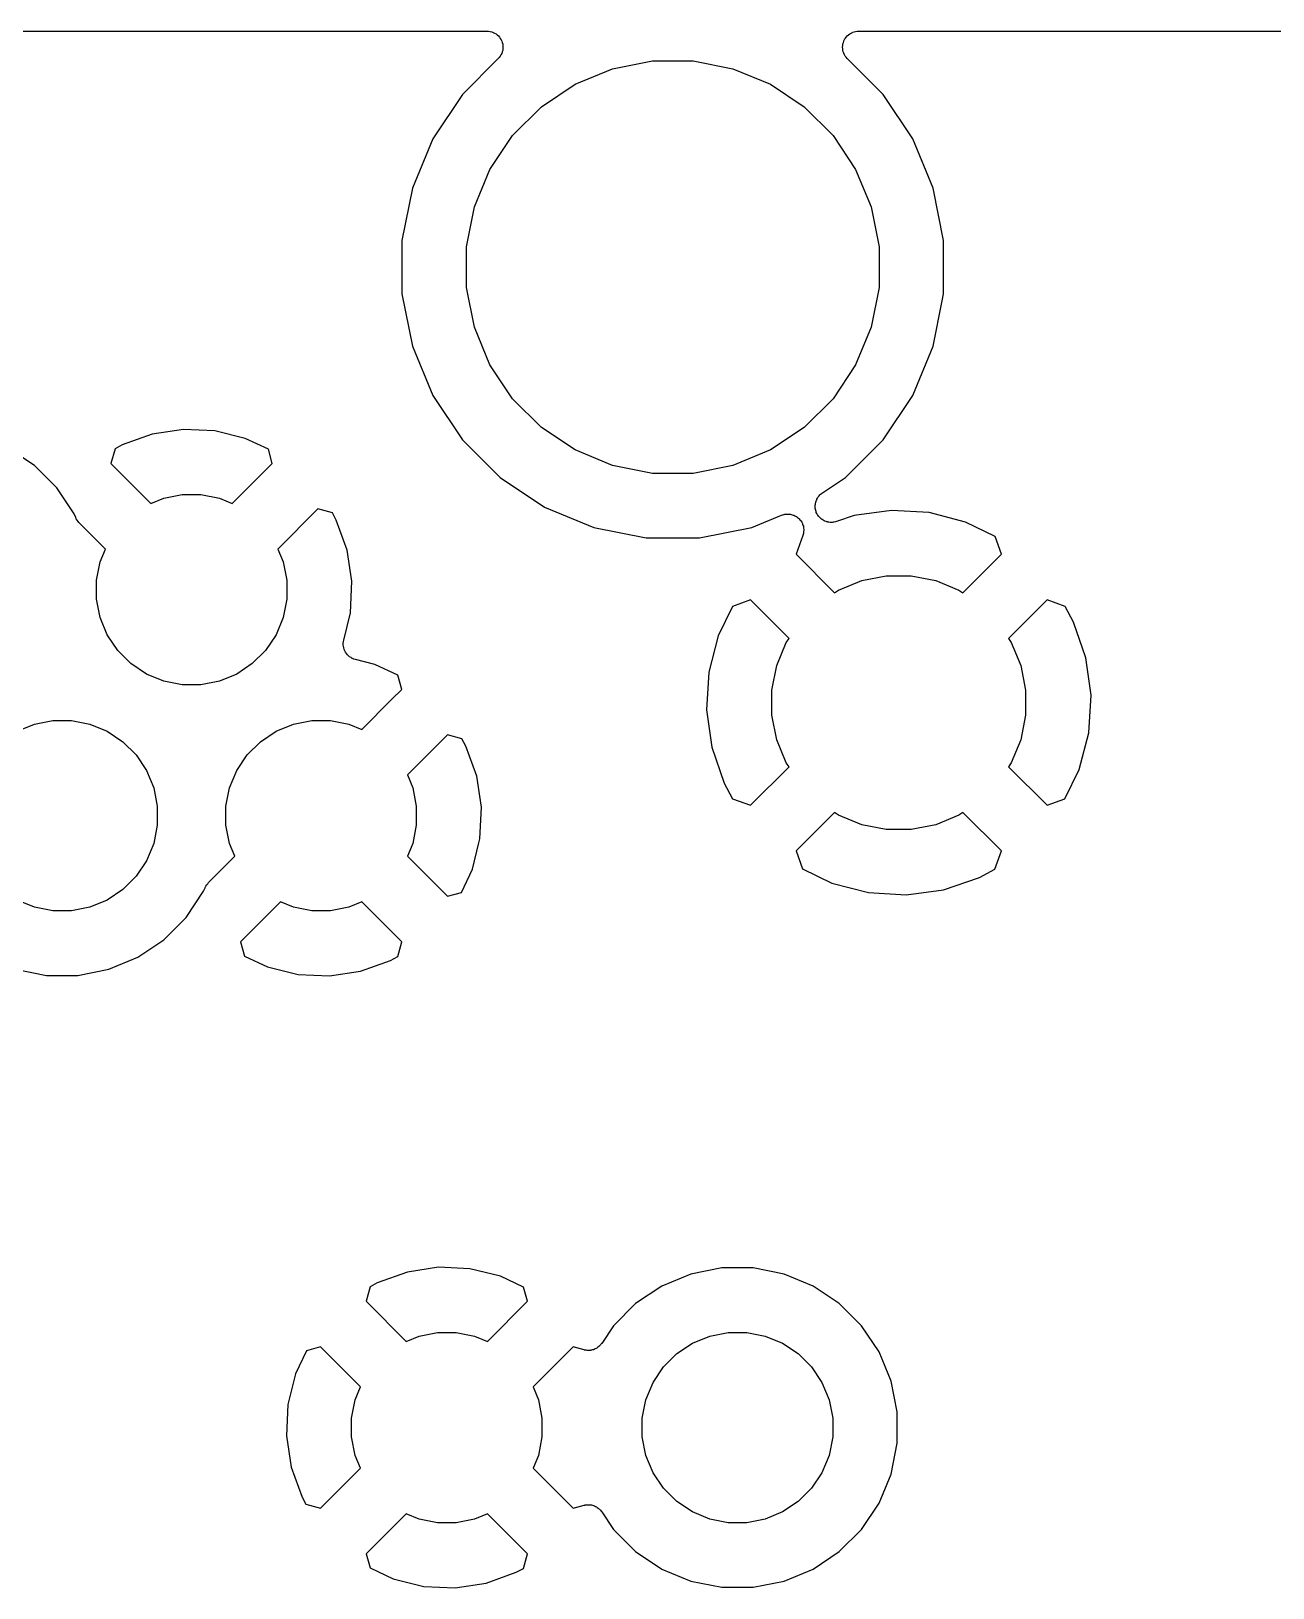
# Model space of a CAD drawing. Extents: x -66 to 211, y -177 to 13.
# Drawn here: x 113.59 to 123.37, y -9.33 to 2.93 of the extents above; entities that cross this region are included whole.
import ezdxf

# ---------------------------------------------------------------- set-up
doc = ezdxf.new("R2010")
doc.units = 0
doc.layers.add('BLACK', color=7, linetype='CONTINUOUS')

msp = doc.modelspace()

# ---------------------------------------------------------------- linework, layer by layer
at = {"layer": 'BLACK', "linetype": 'CONTINUOUS'}
for p, q in [((107.412, 2.93375), (117.183, 2.93375)), ((117.183, 2.93375), (117.185, 2.93374)), ((117.185, 2.93374), (117.185, 2.93375)), ((117.185, 2.93375), (117.185, 2.93374)), ((117.185, 2.93374), (117.185, 2.93374)), ((117.185, 2.93374), (117.197, 2.93239)), ((117.197, 2.93239), (117.209, 2.93107)), ((117.209, 2.93107), (117.209, 2.931)), ((117.209, 2.931), (117.21, 2.93098)), ((117.21, 2.93098), (117.221, 2.92732)), ((117.221, 2.92732), (117.233, 2.92366)), ((117.233, 2.92366), (117.233, 2.92355)), ((117.233, 2.92355), (117.233, 2.92348)), ((117.233, 2.92348), (117.244, 2.91763)), ((117.244, 2.91763), (117.255, 2.91179)), ((117.255, 2.91179), (117.255, 2.91165)), ((117.255, 2.91165), (117.255, 2.91154)), ((117.255, 2.91154), (117.264, 2.90384)), ((117.264, 2.90384), (117.274, 2.89593)), ((117.274, 2.89593), (117.274, 2.89575)), ((117.274, 2.89575), (117.274, 2.89561)), ((117.274, 2.89561), (117.282, 2.88624)), ((117.282, 2.88624), (117.289, 2.87666)), ((117.289, 2.87666), (117.289, 2.87647)), ((117.289, 2.87647), (117.289, 2.87629)), ((117.289, 2.87629), (117.295, 2.86568)), ((117.295, 2.86568), (117.301, 2.85474)), ((117.301, 2.85474), (117.301, 2.85452)), ((117.301, 2.85452), (117.301, 2.85433)), ((117.301, 2.85433), (117.304, 2.84298)), ((117.304, 2.84298), (117.308, 2.83099)), ((117.308, 2.83099), (117.308, 2.83076)), ((117.308, 2.83076), (117.308, 2.83055)), ((117.308, 2.83055), (117.309, 2.81855)), ((119.985, 2.80808), (119.986, 2.82014)), ((119.986, 2.82014), (119.987, 2.83229)), ((119.987, 2.83272), (119.991, 2.84428)), ((119.987, 2.8325), (119.987, 2.83272)), ((119.987, 2.83229), (119.987, 2.8325)), ((119.991, 2.84428), (119.994, 2.85597)), ((119.994, 2.85597), (119.995, 2.85616)), ((119.995, 2.85637), (120, 2.86705)), ((119.995, 2.85616), (119.995, 2.85637)), ((120, 2.86705), (120.006, 2.87777)), ((120.006, 2.87794), (120.007, 2.87814)), ((120.006, 2.87777), (120.006, 2.87794)), ((120.007, 2.87814), (120.014, 2.88752)), ((120.014, 2.88752), (120.022, 2.89687)), ((120.022, 2.89718), (120.032, 2.90487)), ((120.022, 2.89701), (120.022, 2.89718)), ((120.022, 2.89687), (120.022, 2.89701)), ((120.032, 2.90487), (120.041, 2.91253)), ((120.041, 2.91264), (120.042, 2.91278)), ((120.041, 2.91253), (120.041, 2.91264)), ((120.042, 2.91278), (120.052, 2.91846)), ((120.052, 2.91846), (120.063, 2.92417)), ((120.063, 2.92423), (120.064, 2.92434)), ((120.063, 2.92417), (120.063, 2.92423)), ((120.064, 2.92434), (120.075, 2.92779)), ((120.075, 2.92779), (120.087, 2.93133)), ((120.087, 2.93142), (120.099, 2.93256)), ((120.087, 2.93135), (120.087, 2.93142)), ((120.087, 2.93133), (120.087, 2.93135)), ((120.099, 2.93256), (120.112, 2.93375)), ((120.112, 2.93375), (139.114, 2.93375)), ((117.273, 2.71695), (116.991, 2.43451)), ((117.281, 2.72632), (117.273, 2.71695)), ((117.289, 2.73574), (117.281, 2.72632)), ((117.294, 2.74679), (117.289, 2.7361)), ((117.289, 2.7361), (117.289, 2.73593)), ((117.289, 2.73593), (117.289, 2.73574)), ((117.3, 2.75754), (117.294, 2.74679)), ((117.304, 2.76963), (117.3, 2.75795)), ((117.3, 2.75795), (117.3, 2.75775)), ((117.3, 2.75775), (117.3, 2.75754)), ((117.308, 2.78121), (117.304, 2.76963)), ((117.309, 2.79377), (117.308, 2.78165)), ((117.308, 2.78165), (117.308, 2.78143)), ((117.308, 2.78143), (117.308, 2.78121)), ((117.309, 2.81855), (117.31, 2.80631)), ((117.31, 2.80586), (117.309, 2.79377)), ((117.31, 2.80631), (117.31, 2.80609)), ((117.31, 2.80609), (117.31, 2.80586)), ((118.173, 2.63735), (118.487, 2.6998)), ((118.487, 2.6998), (118.807, 2.6998)), ((118.807, 2.6998), (119.121, 2.63735)), ((119.985, 2.80786), (119.985, 2.80808)), ((119.985, 2.80764), (119.985, 2.80786)), ((119.986, 2.79559), (119.985, 2.80764)), ((119.987, 2.78339), (119.986, 2.79559)), ((119.987, 2.78317), (119.987, 2.78339)), ((119.987, 2.78295), (119.987, 2.78317)), ((119.99, 2.77141), (119.987, 2.78295)), ((119.994, 2.75959), (119.99, 2.77141)), ((119.994, 2.75939), (119.994, 2.75959)), ((119.994, 2.75918), (119.994, 2.75939)), ((119.999, 2.74838), (119.994, 2.75918)), ((120.005, 2.73758), (119.999, 2.74838)), ((120.005, 2.73741), (120.005, 2.73758)), ((120.005, 2.73721), (120.005, 2.73741)), ((120.013, 2.72773), (120.005, 2.73721)), ((120.021, 2.71821), (120.013, 2.72773)), ((120.021, 2.71791), (120.021, 2.71821)), ((120.021, 2.71789), (120.021, 2.71791)), ((120.021, 2.71788), (120.021, 2.71789)), ((120.022, 2.71695), (120.021, 2.71788)), ((120.304, 2.43451), (120.022, 2.71695)), ((117.878, 2.51486), (118.173, 2.63735)), ((119.121, 2.63735), (119.417, 2.51486)), ((117.612, 2.33702), (117.878, 2.51486)), ((119.417, 2.51486), (119.683, 2.33702)), ((116.991, 2.43451), (116.757, 2.08515)), ((117.385, 2.11068), (117.612, 2.33702)), ((119.683, 2.33702), (119.91, 2.11068)), ((120.538, 2.08516), (120.304, 2.43451)), ((116.757, 2.08515), (116.596, 1.69697)), ((117.207, 1.84453), (117.385, 2.11068)), ((119.91, 2.11068), (120.087, 1.84453)), ((120.698, 1.69697), (120.538, 2.08516)), ((117.085, 1.54879), (117.207, 1.84453)), ((120.087, 1.84453), (120.21, 1.54879)), ((116.596, 1.69697), (116.514, 1.28488)), ((120.78, 1.28488), (120.698, 1.69697)), ((117.022, 1.23485), (117.085, 1.54879)), ((120.21, 1.54879), (120.272, 1.23485)), ((116.514, 1.28488), (116.514, 0.86472)), ((117.022, 0.91475), (117.022, 1.23485)), ((120.272, 1.23485), (120.272, 0.91475)), ((120.78, 0.86472), (120.78, 1.28488)), ((116.514, 0.86472), (116.596, 0.45263)), ((117.085, 0.60081), (117.022, 0.91475)), ((120.272, 0.91475), (120.21, 0.60081)), ((120.769, 0.80902), (120.78, 0.86472)), ((120.698, 0.45263), (120.769, 0.80902)), ((117.207, 0.30507), (117.085, 0.60081)), ((120.21, 0.60081), (120.087, 0.30507)), ((116.596, 0.45263), (116.757, 0.06445)), ((120.538, 0.06444), (120.698, 0.45263)), ((117.385, 0.03892), (117.207, 0.30507)), ((120.087, 0.30507), (119.91, 0.03892)), ((116.757, 0.06445), (116.991, -0.28491)), ((117.612, -0.18742), (117.385, 0.03892)), ((119.91, 0.03892), (119.683, -0.18742)), ((120.304, -0.28491), (120.538, 0.06444)), ((114.547, -0.23993), (114.31, -0.32525)), ((114.792, -0.20283), (114.547, -0.23993)), ((115.039, -0.21424), (114.792, -0.20283)), ((115.28, -0.27372), (115.039, -0.21424)), ((117.878, -0.36526), (117.612, -0.18742)), ((119.683, -0.18742), (119.417, -0.36526)), ((113.619, -0.48805), (113.413, -0.35037)), ((114.254, -0.3556), (114.222, -0.47061)), ((114.31, -0.32525), (114.254, -0.3556)), ((115.462, -0.35943), (115.28, -0.27372)), ((115.493, -0.47061), (115.462, -0.35943)), ((116.991, -0.28491), (117.288, -0.58201)), ((118.173, -0.48775), (117.878, -0.36526)), ((119.417, -0.36526), (119.121, -0.48775)), ((120.007, -0.58201), (120.304, -0.28491)), ((113.795, -0.66327), (113.619, -0.48805)), ((114.222, -0.47061), (114.537, -0.78597)), ((115.177, -0.78597), (115.493, -0.47061)), ((118.487, -0.5502), (118.173, -0.48775)), ((119.121, -0.48775), (118.807, -0.5502)), ((117.288, -0.58201), (117.637, -0.81544)), ((118.807, -0.5502), (118.487, -0.5502)), ((119.826, -0.70334), (120.007, -0.58201)), ((113.932, -0.86932), (113.795, -0.66327)), ((114.639, -0.74402), (114.784, -0.7152)), ((114.784, -0.7152), (114.931, -0.7152)), ((114.931, -0.7152), (115.076, -0.74402)), ((119.791, -0.7382), (119.793, -0.73521)), ((119.793, -0.73521), (119.795, -0.7319)), ((119.795, -0.7319), (119.801, -0.72564)), ((119.801, -0.72564), (119.806, -0.71906)), ((119.806, -0.71906), (119.809, -0.7166)), ((119.809, -0.7166), (119.812, -0.71376)), ((119.812, -0.71376), (119.819, -0.70876)), ((119.819, -0.70876), (119.826, -0.70334)), ((114.537, -0.78597), (114.639, -0.74402)), ((115.076, -0.74402), (115.177, -0.78597)), ((115.852, -0.82982), (115.537, -1.14518)), ((115.967, -0.86137), (115.852, -0.82982)), ((117.637, -0.81544), (118.025, -0.97623)), ((119.769, -0.80065), (119.771, -0.79222)), ((119.769, -0.80453), (119.769, -0.80065)), ((119.769, -0.80838), (119.769, -0.80453)), ((119.77, -0.81689), (119.769, -0.80838)), ((119.77, -0.82542), (119.77, -0.81689)), ((119.771, -0.8292), (119.77, -0.82542)), ((119.771, -0.79222), (119.772, -0.78373)), ((119.771, -0.83306), (119.771, -0.8292)), ((119.774, -0.84126), (119.771, -0.83306)), ((119.772, -0.78373), (119.773, -0.78002)), ((119.773, -0.77619), (119.776, -0.7682)), ((119.773, -0.78002), (119.773, -0.77619)), ((119.776, -0.84957), (119.774, -0.84126)), ((119.776, -0.7682), (119.779, -0.76003)), ((119.777, -0.8531), (119.776, -0.84957)), ((119.778, -0.85682), (119.777, -0.8531)), ((119.782, -0.86438), (119.778, -0.85682)), ((119.779, -0.76003), (119.781, -0.75661)), ((119.781, -0.75661), (119.782, -0.75298)), ((119.782, -0.75298), (119.787, -0.74571)), ((119.787, -0.74571), (119.791, -0.7382)), ((120.37, -0.841), (120.075, -0.88136)), ((120.666, -0.85884), (120.37, -0.841)), ((113.944, -0.89705), (113.932, -0.86932)), ((113.949, -0.90734), (113.944, -0.89705)), ((113.955, -0.91762), (113.949, -0.90734)), ((113.955, -0.91823), (113.955, -0.91762)), ((113.955, -0.91892), (113.955, -0.91823)), ((113.963, -0.92791), (113.955, -0.91892)), ((113.97, -0.93699), (113.963, -0.92791)), ((113.971, -0.93809), (113.97, -0.93699)), ((113.971, -0.9381), (113.971, -0.93809)), ((113.971, -0.93826), (113.971, -0.9381)), ((113.971, -0.9381), (113.971, -0.9381)), ((114.178, -1.14518), (113.971, -0.93826)), ((115.997, -0.91815), (115.967, -0.86137)), ((116.083, -1.15434), (115.997, -0.91815)), ((118.025, -0.97623), (118.437, -1.0582)), ((118.857, -1.0582), (119.27, -0.97623)), ((119.27, -0.97623), (119.504, -0.87919)), ((119.504, -0.87919), (119.505, -0.87852)), ((119.505, -0.87852), (119.514, -0.87593)), ((119.514, -0.87593), (119.523, -0.87292)), ((119.523, -0.87292), (119.526, -0.87251)), ((119.526, -0.87251), (119.529, -0.87165)), ((119.529, -0.87165), (119.539, -0.87085)), ((119.539, -0.87085), (119.548, -0.8696)), ((119.548, -0.8696), (119.551, -0.86979)), ((119.551, -0.86979), (119.554, -0.86953)), ((119.554, -0.86953), (119.563, -0.87055)), ((119.563, -0.87055), (119.573, -0.87112)), ((119.573, -0.87112), (119.576, -0.87191)), ((119.576, -0.87191), (119.579, -0.87225)), ((119.579, -0.87225), (119.588, -0.87505)), ((119.588, -0.87505), (119.597, -0.87741)), ((119.597, -0.87741), (119.599, -0.87877)), ((119.599, -0.87877), (119.602, -0.8797)), ((119.602, -0.8797), (119.61, -0.88418)), ((119.61, -0.88418), (119.619, -0.88825)), ((119.619, -0.88825), (119.621, -0.89011)), ((119.621, -0.89011), (119.624, -0.8916)), ((119.624, -0.8916), (119.631, -0.89758)), ((119.631, -0.89758), (119.639, -0.9032)), ((119.639, -0.9032), (119.641, -0.90552)), ((119.641, -0.90552), (119.643, -0.9075)), ((119.643, -0.9075), (119.649, -0.91475)), ((119.649, -0.91475), (119.655, -0.92171)), ((119.655, -0.92171), (119.657, -0.92438)), ((119.657, -0.92438), (119.659, -0.92679)), ((119.659, -0.92679), (119.663, -0.93504)), ((119.663, -0.93504), (119.668, -0.94307)), ((119.668, -0.94307), (119.669, -0.94599)), ((119.669, -0.94599), (119.67, -0.94874)), ((119.67, -0.94874), (119.673, -0.95767)), ((119.673, -0.95767), (119.676, -0.96646)), ((119.676, -0.96646), (119.676, -0.96953)), ((119.676, -0.96953), (119.677, -0.9725)), ((119.677, -0.9725), (119.678, -0.98178)), ((119.786, -0.87216), (119.782, -0.86438)), ((119.788, -0.87532), (119.786, -0.87216)), ((119.79, -0.87875), (119.788, -0.87532)), ((119.795, -0.8854), (119.79, -0.87875)), ((119.8, -0.89235), (119.795, -0.8854)), ((119.803, -0.89502), (119.8, -0.89235)), ((119.806, -0.89803), (119.803, -0.89502)), ((119.812, -0.9035), (119.806, -0.89803)), ((119.818, -0.90937), (119.812, -0.9035)), ((119.822, -0.91143), (119.818, -0.90937)), ((119.825, -0.91391), (119.822, -0.91143)), ((119.832, -0.91801), (119.825, -0.91391)), ((119.839, -0.92255), (119.832, -0.91801)), ((119.843, -0.92394), (119.839, -0.92255)), ((119.846, -0.9258), (119.843, -0.92394)), ((119.855, -0.92836), (119.846, -0.9258)), ((119.862, -0.93141), (119.855, -0.92836)), ((119.866, -0.93207), (119.862, -0.93141)), ((119.87, -0.93323), (119.866, -0.93207)), ((119.878, -0.93416), (119.87, -0.93323)), ((119.887, -0.93561), (119.878, -0.93416)), ((119.891, -0.93551), (119.887, -0.93561)), ((119.895, -0.93593), (119.891, -0.93551)), ((119.903, -0.93519), (119.895, -0.93593)), ((119.912, -0.93498), (119.903, -0.93519)), ((119.915, -0.93412), (119.912, -0.93498)), ((119.919, -0.93379), (119.915, -0.93412)), ((119.928, -0.93142), (119.919, -0.93379)), ((119.936, -0.92954), (119.928, -0.93142)), ((119.938, -0.92898), (119.936, -0.92954)), ((120.075, -0.88136), (119.938, -0.92898)), ((120.954, -0.93417), (120.666, -0.85884)), ((121.186, -1.04706), (120.954, -0.93417)), ((118.437, -1.0582), (118.857, -1.0582)), ((119.672, -1.03977), (119.619, -1.1871)), ((119.674, -1.03073), (119.672, -1.03977)), ((119.677, -1.02184), (119.674, -1.03073)), ((119.678, -1.01575), (119.677, -1.01876)), ((119.677, -1.01876), (119.677, -1.02184)), ((119.678, -0.98178), (119.679, -0.991)), ((119.679, -0.99718), (119.678, -1.00645)), ((119.678, -1.00645), (119.678, -1.01575)), ((119.679, -0.991), (119.679, -0.9941)), ((119.679, -0.9941), (119.679, -0.99718)), ((121.236, -1.1871), (121.186, -1.04706)), ((114.136, -1.24643), (114.178, -1.14518)), ((115.537, -1.14518), (115.579, -1.24643)), ((116.12, -1.39936), (116.083, -1.15434)), ((119.619, -1.1871), (119.922, -1.49036)), ((120.933, -1.49036), (121.236, -1.1871)), ((114.107, -1.39133), (114.136, -1.24643)), ((115.579, -1.24643), (115.607, -1.39133)), ((114.107, -1.53907), (114.107, -1.39133)), ((115.607, -1.39133), (115.607, -1.53907)), ((116.108, -1.64689), (116.12, -1.39936)), ((119.922, -1.49036), (119.954, -1.46901)), ((119.954, -1.46901), (120.136, -1.39363)), ((120.136, -1.39363), (120.329, -1.3552)), ((120.329, -1.3552), (120.526, -1.3552)), ((120.526, -1.3552), (120.719, -1.39363)), ((120.719, -1.39363), (120.901, -1.46901)), ((120.901, -1.46901), (120.933, -1.49036)), ((114.136, -1.68397), (114.107, -1.53907)), ((115.607, -1.53907), (115.579, -1.68397)), ((119.259, -1.54631), (119.119, -1.59703)), ((119.563, -1.84957), (119.259, -1.54631)), ((121.596, -1.54631), (121.292, -1.84957)), ((121.738, -1.59798), (121.596, -1.54631)), ((114.193, -1.82046), (114.136, -1.68397)), ((115.579, -1.68397), (115.522, -1.82046)), ((116.055, -1.86242), (116.108, -1.64689)), ((119.119, -1.59703), (119.006, -1.82908)), ((121.803, -1.7201), (121.738, -1.59798)), ((114.275, -1.9433), (114.193, -1.82046)), ((115.522, -1.82046), (115.44, -1.9433)), ((119.006, -1.82908), (118.931, -2.11642)), ((121.901, -2.00317), (121.803, -1.7201)), ((114.379, -2.04776), (114.275, -1.9433)), ((115.44, -1.9433), (115.335, -2.04776)), ((116.051, -1.88694), (116.052, -1.8865)), ((116.052, -1.89892), (116.051, -1.88694)), ((116.052, -1.88606), (116.053, -1.87427)), ((116.052, -1.8865), (116.052, -1.88606)), ((116.053, -1.91082), (116.052, -1.89892)), ((116.053, -1.87427), (116.055, -1.86242)), ((116.053, -1.91125), (116.053, -1.91082)), ((116.053, -1.9117), (116.053, -1.91125)), ((116.056, -1.9233), (116.053, -1.9117)), ((116.058, -1.9349), (116.056, -1.9233)), ((116.059, -1.9353), (116.058, -1.9349)), ((116.059, -1.93574), (116.059, -1.9353)), ((116.064, -1.94656), (116.059, -1.93574)), ((116.069, -1.95738), (116.064, -1.94656)), ((116.069, -1.95774), (116.069, -1.95738)), ((116.069, -1.95814), (116.069, -1.95774)), ((116.077, -1.96777), (116.069, -1.95814)), ((119.466, -2.06351), (119.541, -1.88152)), ((119.541, -1.88152), (119.563, -1.84957)), ((121.292, -1.84957), (121.314, -1.88152)), ((121.314, -1.88152), (121.389, -2.06351)), ((114.502, -2.12984), (114.379, -2.04776)), ((115.335, -2.04776), (115.213, -2.12984)), ((116.084, -1.97741), (116.077, -1.96777)), ((116.084, -1.97771), (116.084, -1.97741)), ((116.084, -1.97807), (116.084, -1.97771)), ((116.093, -1.98612), (116.084, -1.97807)), ((116.102, -1.99421), (116.093, -1.98612)), ((116.102, -1.99444), (116.102, -1.99421)), ((116.102, -1.99474), (116.102, -1.99444)), ((116.113, -2.00091), (116.102, -1.99474)), ((116.123, -2.00716), (116.113, -2.00091)), ((116.123, -2.00731), (116.123, -2.00716)), ((116.124, -2.00754), (116.123, -2.00731)), ((116.135, -2.01161), (116.124, -2.00754)), ((116.146, -2.01575), (116.135, -2.01161)), ((116.147, -2.01596), (116.146, -2.01575)), ((116.147, -2.01598), (116.147, -2.01596)), ((116.148, -2.01619), (116.147, -2.01598)), ((116.147, -2.01598), (116.147, -2.01598)), ((116.3, -2.05373), (116.148, -2.01619)), ((116.482, -2.13943), (116.3, -2.05373)), ((119.427, -2.25671), (119.466, -2.06351)), ((121.389, -2.06351), (121.427, -2.25671)), ((121.942, -2.29746), (121.901, -2.00317)), ((114.639, -2.18638), (114.502, -2.12984)), ((114.784, -2.2152), (114.639, -2.18638)), ((115.076, -2.18638), (114.931, -2.2152)), ((115.213, -2.12984), (115.076, -2.18638)), ((116.513, -2.25061), (116.482, -2.13943)), ((118.931, -2.11642), (118.913, -2.41294)), ((114.931, -2.2152), (114.784, -2.2152)), ((116.197, -2.56596), (116.435, -2.328)), ((116.435, -2.32799), (116.513, -2.25061)), ((116.435, -2.328), (116.435, -2.32799)), ((119.427, -2.45369), (119.427, -2.25671)), ((121.427, -2.25671), (121.427, -2.45369)), ((121.924, -2.59398), (121.942, -2.29746)), ((118.913, -2.41294), (118.954, -2.70722)), ((113.482, -2.58056), (113.619, -2.52402)), ((113.619, -2.52402), (113.764, -2.4952)), ((113.764, -2.4952), (113.911, -2.4952)), ((113.911, -2.4952), (114.056, -2.52402)), ((114.056, -2.52402), (114.193, -2.58056)), ((115.522, -2.58056), (115.659, -2.52402)), ((115.659, -2.52402), (115.804, -2.4952)), ((115.804, -2.4952), (115.951, -2.4952)), ((115.951, -2.4952), (116.096, -2.52402)), ((116.096, -2.52402), (116.197, -2.56596)), ((119.466, -2.64689), (119.427, -2.45369)), ((121.427, -2.45369), (121.389, -2.64689)), ((114.193, -2.58056), (114.315, -2.66264)), ((114.315, -2.66264), (114.42, -2.7671)), ((115.295, -2.7671), (115.399, -2.66264)), ((115.399, -2.66264), (115.522, -2.58056)), ((116.872, -2.60982), (116.557, -2.92517)), ((116.987, -2.64136), (116.872, -2.60982)), ((117.017, -2.69815), (116.987, -2.64136)), ((119.541, -2.82888), (119.466, -2.64689)), ((121.389, -2.64689), (121.314, -2.82888)), ((121.848, -2.88132), (121.924, -2.59398)), ((114.42, -2.7671), (114.502, -2.88994)), ((115.213, -2.88994), (115.295, -2.7671)), ((117.103, -2.93434), (117.017, -2.69815)), ((118.954, -2.70722), (119.051, -2.9903)), ((114.502, -2.88994), (114.559, -3.02643)), ((115.156, -3.02643), (115.213, -2.88994)), ((116.557, -2.92517), (116.599, -3.02643)), ((117.14, -3.17936), (117.103, -2.93434)), ((119.259, -3.16409), (119.563, -2.86083)), ((119.563, -2.86083), (119.541, -2.82888)), ((121.314, -2.82888), (121.292, -2.86083)), ((121.292, -2.86083), (121.596, -3.16409)), ((121.736, -3.11337), (121.848, -2.88132)), ((114.559, -3.02643), (114.587, -3.17133)), ((115.127, -3.17133), (115.156, -3.02643)), ((116.599, -3.02643), (116.627, -3.17133)), ((119.051, -2.9903), (119.117, -3.11242)), ((114.587, -3.17133), (114.587, -3.31907)), ((115.127, -3.31907), (115.127, -3.17133)), ((116.627, -3.17133), (116.627, -3.31907)), ((117.128, -3.4269), (117.14, -3.17936)), ((119.117, -3.11242), (119.259, -3.16409)), ((121.596, -3.16409), (121.736, -3.11337)), ((119.922, -3.22004), (119.619, -3.5233)), ((119.954, -3.24139), (119.922, -3.22004)), ((120.136, -3.31677), (119.954, -3.24139)), ((120.901, -3.24139), (120.719, -3.31677)), ((120.933, -3.22004), (120.901, -3.24139)), ((121.236, -3.5233), (120.933, -3.22004)), ((114.587, -3.31907), (114.559, -3.46397)), ((115.156, -3.46397), (115.127, -3.31907)), ((116.627, -3.31907), (116.599, -3.46397)), ((117.12, -3.45999), (117.128, -3.4269)), ((120.329, -3.3552), (120.136, -3.31677)), ((120.526, -3.3552), (120.329, -3.3552)), ((120.719, -3.31677), (120.526, -3.3552)), ((114.559, -3.46397), (114.502, -3.60046)), ((115.198, -3.56522), (115.156, -3.46397)), ((116.599, -3.46397), (116.557, -3.56522)), ((117.069, -3.66746), (117.12, -3.46013)), ((117.12, -3.46013), (117.12, -3.45999)), ((119.619, -3.5233), (119.669, -3.66334)), ((121.185, -3.66597), (121.236, -3.5233)), ((114.502, -3.60046), (114.42, -3.7233)), ((114.991, -3.77214), (115.198, -3.56522)), ((116.557, -3.56522), (116.872, -3.88058)), ((116.983, -3.85008), (117.069, -3.66746)), ((119.669, -3.66334), (119.901, -3.77623)), ((121.063, -3.73124), (121.185, -3.66597)), ((114.42, -3.7233), (114.315, -3.82776)), ((114.97, -3.80147), (114.976, -3.7913)), ((114.976, -3.79001), (114.984, -3.78112)), ((114.976, -3.7907), (114.976, -3.79001)), ((114.976, -3.7913), (114.976, -3.7907)), ((114.984, -3.78112), (114.991, -3.77214)), ((119.901, -3.77623), (120.189, -3.85156)), ((120.779, -3.82904), (121.063, -3.73124)), ((113.619, -3.96638), (113.482, -3.90984)), ((114.193, -3.90984), (114.056, -3.96638)), ((114.315, -3.82776), (114.193, -3.90984)), ((114.815, -4.04713), (114.952, -3.84108)), ((114.952, -3.84108), (114.964, -3.81335)), ((114.964, -3.81171), (114.97, -3.80147)), ((114.964, -3.81335), (114.964, -3.81171)), ((116.872, -3.88058), (116.983, -3.85008)), ((120.189, -3.85156), (120.485, -3.8694)), ((120.485, -3.8694), (120.779, -3.82904)), ((113.764, -3.9952), (113.619, -3.96638)), ((113.911, -3.9952), (113.764, -3.9952)), ((114.056, -3.96638), (113.911, -3.9952)), ((115.557, -3.92443), (115.242, -4.23979)), ((115.659, -3.96638), (115.557, -3.92443)), ((115.804, -3.9952), (115.659, -3.96638)), ((115.951, -3.9952), (115.804, -3.9952)), ((116.096, -3.96638), (115.951, -3.9952)), ((116.197, -3.92443), (116.096, -3.96638)), ((116.513, -4.23979), (116.197, -3.92443)), ((114.639, -4.22235), (114.815, -4.04713)), ((114.433, -4.36002), (114.639, -4.22235)), ((115.242, -4.23979), (115.273, -4.35097)), ((116.481, -4.3548), (116.513, -4.23979)), ((114.204, -4.45486), (114.433, -4.36002)), ((115.273, -4.35097), (115.455, -4.43668)), ((116.188, -4.47047), (116.424, -4.38515)), ((116.424, -4.38515), (116.481, -4.3548)), ((113.47, -4.45486), (113.713, -4.5032)), ((113.713, -4.5032), (113.961, -4.5032)), ((113.961, -4.5032), (114.204, -4.45486)), ((115.455, -4.43668), (115.696, -4.49616)), ((115.696, -4.49616), (115.943, -4.50757)), ((115.943, -4.50757), (116.188, -4.47047)), ((116.557, -6.83993), (116.32, -6.92525)), ((116.802, -6.80283), (116.557, -6.83993)), ((117.049, -6.81424), (116.802, -6.80283)), ((117.29, -6.87372), (117.049, -6.81424)), ((118.79, -6.85554), (118.562, -6.95037)), ((119.033, -6.8072), (118.79, -6.85554)), ((119.281, -6.8072), (119.033, -6.8072)), ((119.524, -6.85554), (119.281, -6.8072)), ((119.753, -6.95037), (119.524, -6.85554)), ((116.264, -6.9556), (116.232, -7.07061)), ((116.32, -6.92525), (116.264, -6.9556)), ((117.472, -6.95943), (117.29, -6.87372)), ((117.503, -7.07061), (117.472, -6.95943)), ((118.562, -6.95037), (118.355, -7.08805)), ((119.959, -7.08805), (119.753, -6.95037)), ((116.232, -7.07061), (116.547, -7.38596)), ((117.187, -7.38596), (117.503, -7.07061)), ((118.355, -7.08805), (118.18, -7.26327)), ((120.135, -7.26327), (119.959, -7.08805)), ((116.547, -7.38596), (116.649, -7.34402)), ((116.649, -7.34402), (116.794, -7.3152)), ((116.794, -7.3152), (116.941, -7.3152)), ((116.941, -7.3152), (117.086, -7.34402)), ((117.086, -7.34402), (117.187, -7.38596)), ((118.18, -7.26327), (118.088, -7.40165)), ((118.802, -7.40056), (118.939, -7.34402)), ((118.939, -7.34402), (119.084, -7.3152)), ((119.084, -7.3152), (119.231, -7.3152)), ((119.231, -7.3152), (119.376, -7.34402)), ((119.376, -7.34402), (119.513, -7.40056)), ((120.272, -7.46932), (120.135, -7.26327)), ((115.762, -7.46032), (115.676, -7.64294)), ((115.873, -7.42982), (115.762, -7.46032)), ((116.188, -7.74517), (115.873, -7.42982)), ((117.862, -7.42982), (117.547, -7.74517)), ((117.949, -7.45357), (117.862, -7.42982)), ((117.953, -7.45425), (117.949, -7.45357)), ((117.956, -7.45543), (117.953, -7.45425)), ((117.965, -7.45634), (117.956, -7.45543)), ((117.973, -7.45776), (117.965, -7.45634)), ((117.977, -7.45766), (117.973, -7.45776)), ((117.981, -7.45809), (117.977, -7.45766)), ((117.989, -7.45735), (117.981, -7.45809)), ((117.998, -7.45713), (117.989, -7.45735)), ((118.002, -7.45626), (117.998, -7.45713)), ((118.006, -7.45591), (118.002, -7.45626)), ((118.014, -7.45355), (118.006, -7.45591)), ((118.022, -7.4517), (118.014, -7.45355)), ((118.026, -7.45009), (118.022, -7.4517)), ((118.029, -7.44897), (118.026, -7.45009)), ((118.037, -7.44509), (118.029, -7.44897)), ((118.045, -7.44168), (118.037, -7.44509)), ((118.048, -7.43939), (118.045, -7.44168)), ((118.051, -7.43755), (118.048, -7.43939)), ((118.058, -7.43228), (118.051, -7.43755)), ((118.065, -7.42744), (118.058, -7.43228)), ((118.068, -7.42456), (118.065, -7.42744)), ((118.071, -7.42207), (118.068, -7.42456)), ((118.076, -7.41562), (118.071, -7.42207)), ((118.082, -7.40953), (118.076, -7.41562)), ((118.084, -7.40617), (118.082, -7.40953)), ((118.087, -7.40312), (118.084, -7.40617)), ((118.088, -7.40165), (118.087, -7.40312)), ((118.679, -7.48264), (118.802, -7.40056)), ((119.513, -7.40056), (119.635, -7.48264)), ((120.367, -7.69826), (120.272, -7.46932)), ((118.493, -7.70994), (118.575, -7.5871)), ((118.575, -7.5871), (118.679, -7.48264)), ((119.635, -7.48264), (119.74, -7.5871)), ((119.74, -7.5871), (119.822, -7.70994)), ((115.676, -7.64294), (115.616, -7.88351)), ((118.436, -7.84643), (118.493, -7.70994)), ((119.822, -7.70994), (119.879, -7.84643)), ((120.415, -7.9413), (120.367, -7.69826)), ((116.117, -7.99133), (116.146, -7.84643)), ((116.146, -7.84643), (116.188, -7.74517)), ((117.547, -7.74517), (117.589, -7.84643)), ((117.589, -7.84643), (117.617, -7.99133)), ((118.407, -7.99133), (118.436, -7.84643)), ((119.879, -7.84643), (119.907, -7.99133)), ((115.616, -7.88351), (115.605, -8.13105)), ((120.415, -8.1891), (120.415, -7.9413)), ((116.117, -8.13907), (116.117, -7.99133)), ((117.617, -7.99133), (117.617, -8.13907)), ((118.407, -8.13907), (118.407, -7.99133)), ((119.907, -7.99133), (119.907, -8.13907)), ((115.605, -8.13105), (115.642, -8.37605)), ((116.146, -8.28397), (116.117, -8.13907)), ((117.617, -8.13907), (117.589, -8.28397)), ((118.436, -8.28397), (118.407, -8.13907)), ((119.907, -8.13907), (119.879, -8.28397)), ((120.367, -8.43214), (120.415, -8.1891)), ((116.188, -8.38523), (116.146, -8.28397)), ((117.589, -8.28397), (117.547, -8.38523)), ((118.493, -8.42046), (118.436, -8.28397)), ((119.879, -8.28397), (119.822, -8.42046)), ((115.642, -8.37605), (115.727, -8.61225)), ((115.873, -8.70058), (116.188, -8.38523)), ((117.547, -8.38523), (117.862, -8.70058)), ((118.575, -8.5433), (118.493, -8.42046)), ((119.822, -8.42046), (119.74, -8.5433)), ((120.272, -8.66108), (120.367, -8.43214)), ((118.679, -8.64776), (118.575, -8.5433)), ((119.74, -8.5433), (119.635, -8.64776)), ((115.727, -8.61225), (115.758, -8.66903)), ((115.758, -8.66903), (115.873, -8.70058)), ((117.862, -8.70058), (117.949, -8.67683)), ((117.949, -8.67683), (117.95, -8.67637)), ((117.95, -8.67637), (117.954, -8.67575)), ((117.954, -8.67575), (117.958, -8.67461)), ((117.958, -8.67461), (117.966, -8.67383)), ((117.966, -8.67383), (117.975, -8.67252)), ((117.975, -8.67252), (117.979, -8.67267)), ((117.979, -8.67267), (117.983, -8.6723)), ((117.983, -8.6723), (117.991, -8.67316)), ((117.991, -8.67316), (118, -8.6735)), ((118, -8.6735), (118.003, -8.67442)), ((118.003, -8.67442), (118.007, -8.67483)), ((118.007, -8.67483), (118.015, -8.6773)), ((118.015, -8.6773), (118.024, -8.67927)), ((118.024, -8.67927), (118.027, -8.68093)), ((118.027, -8.68093), (118.031, -8.6821)), ((118.031, -8.6821), (118.039, -8.68609)), ((118.039, -8.68609), (118.046, -8.68961)), ((118.046, -8.68961), (118.049, -8.69194)), ((118.049, -8.69194), (118.053, -8.69383)), ((118.053, -8.69383), (118.059, -8.69918)), ((118.059, -8.69918), (118.066, -8.70413)), ((118.066, -8.70413), (118.069, -8.70705)), ((118.802, -8.72984), (118.679, -8.64776)), ((119.635, -8.64776), (119.513, -8.72984)), ((120.135, -8.86713), (120.272, -8.66108)), ((116.547, -8.74443), (116.232, -9.05979)), ((116.649, -8.78638), (116.547, -8.74443)), ((116.794, -8.8152), (116.649, -8.78638)), ((116.941, -8.8152), (116.794, -8.8152)), ((117.086, -8.78638), (116.941, -8.8152)), ((117.187, -8.74443), (117.086, -8.78638)), ((117.503, -9.05979), (117.187, -8.74443)), ((118.069, -8.70705), (118.072, -8.70958)), ((118.072, -8.70958), (118.077, -8.7161)), ((118.077, -8.7161), (118.083, -8.72227)), ((118.083, -8.72227), (118.085, -8.72565)), ((118.085, -8.72565), (118.088, -8.72874)), ((118.088, -8.72874), (118.18, -8.86713)), ((118.939, -8.78638), (118.802, -8.72984)), ((119.084, -8.8152), (118.939, -8.78638)), ((119.231, -8.8152), (119.084, -8.8152)), ((119.376, -8.78638), (119.231, -8.8152)), ((119.513, -8.72984), (119.376, -8.78638)), ((118.18, -8.86713), (118.355, -9.04235)), ((119.959, -9.04235), (120.135, -8.86713)), ((116.232, -9.05979), (116.263, -9.17097)), ((117.471, -9.1748), (117.503, -9.05979)), ((118.355, -9.04235), (118.562, -9.18002)), ((119.753, -9.18002), (119.959, -9.04235)), ((116.263, -9.17097), (116.445, -9.25667)), ((117.414, -9.20515), (117.471, -9.1748)), ((118.562, -9.18002), (118.79, -9.27485)), ((119.524, -9.27485), (119.753, -9.18002)), ((116.445, -9.25667), (116.686, -9.31616)), ((116.686, -9.31616), (116.933, -9.32757)), ((116.933, -9.32757), (117.178, -9.29047)), ((117.178, -9.29047), (117.414, -9.20515)), ((118.79, -9.27485), (119.033, -9.3232)), ((119.281, -9.3232), (119.524, -9.27485)), ((119.033, -9.3232), (119.281, -9.3232))]:
    msp.add_line(p, q, dxfattribs=at)

doc.saveas('drawing.dxf')
